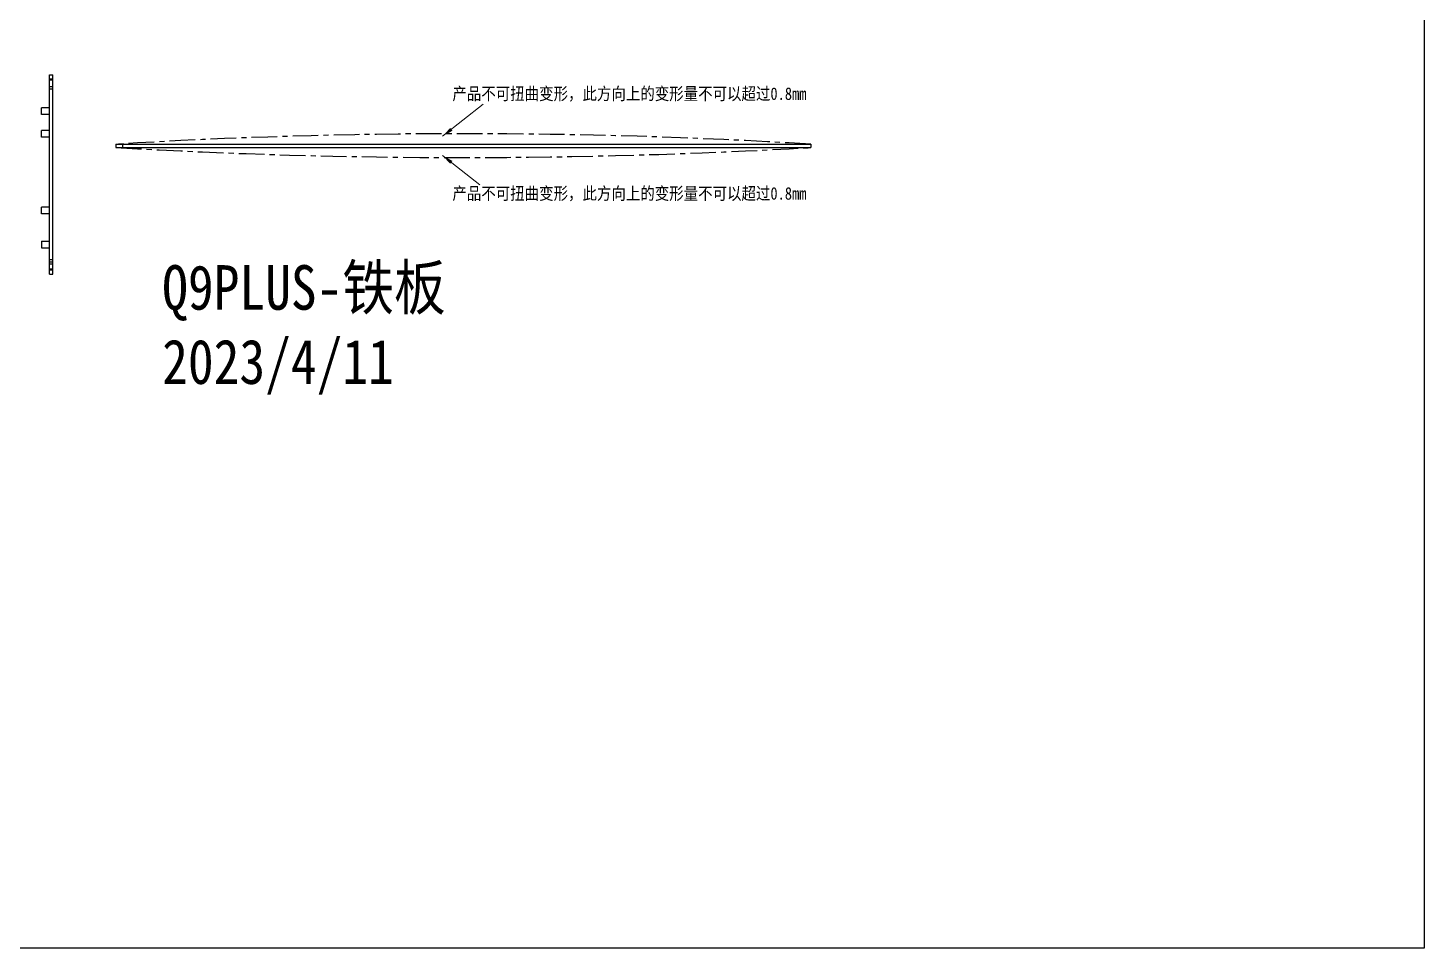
# Model space of a CAD drawing. Header units: millimetres. Extents: x 3547 to 4802, y -363 to 464.
# Drawn here: x 4175 to 4802, y -363 to 50 of the extents above; entities that cross this region are included whole.
import ezdxf

# ---------------------------------------------------------------- set-up
doc = ezdxf.new("R2010")
doc.units = ezdxf.units.MM
doc.header["$LTSCALE"] = 30.734
doc.linetypes.add('CENTER', pattern=[0.6, 0.375, -0.075, 0.075, -0.075])
doc.layers.get('0').update_dxf_attribs({"linetype": 'CONTINUOUS'})
doc.layers.add('dim', color=82, linetype='CONTINUOUS', lineweight=9)
doc.styles.get("Standard").update_dxf_attribs({"font": 'txt', "width": 0.85})
doc.dimstyles.new('YanXiu', dxfattribs={"dimscale": 2.5, "dimtxt": 3, "dimasz": 2, "dimexe": 0.66, "dimexo": 0.66, "dimgap": 0.66, "dimtad": 0, "dimdsep": 46, "dimtxsty": 'Standard', "dimcen": 0, "dimclrd": 3, "dimclre": 6, "dimclrt": 3, "dimazin": 2, "dimtm": 1e-09, "dimtfac": 1, "dimtofl": 0, "dimtmove": 0, "dimatfit": 3, "dimfxl": 1, "dimlwd": 5, "dimlwe": 5, "dimarcsym": 0})

msp = doc.modelspace()

# ---------------------------------------------------------------- linework, layer by layer
at = {"color": 7, "linetype": 'Continuous'}
for p, q in [((4802.142, 463.076), (4802.142, -363.229)), ((4802.142, -363.229), (3546.777, -363.229))]:
    msp.add_line(p, q, dxfattribs=at)
at = {"linetype": 'Continuous'}
for p, q in [((4184.749, -60.62), (4184.749, 28.868)), ((4184.749, 28.868), (4186.249, 28.868)), ((4186.249, 26.968), (4184.749, 26.968)), ((4186.249, 26.468), (4184.749, 26.468)), ((4186.249, -60.62), (4186.249, 28.868)), ((4186.249, 23.468), (4184.749, 23.468)), ((4186.249, 22.468), (4184.749, 22.468)), ((4184.749, 14.08), (4181.149, 14.08)), ((4181.149, 11.082), (4181.149, 14.079)), ((4184.749, 11.08), (4181.149, 11.08)), ((4184.749, 3.893), (4181.149, 3.893)), ((4181.149, 0.894), (4181.149, 3.891)), ((4184.749, 0.893), (4181.149, 0.893)), ((4184.749, -30.52), (4181.149, -30.52)), ((4181.149, -33.518), (4181.149, -30.521)), ((4184.749, -33.52), (4181.149, -33.52)), ((4181.149, -45.878), (4184.749, -45.878)), ((4181.149, -45.878), (4181.149, -48.878)), ((4181.149, -48.878), (4184.749, -48.878)), ((4186.249, -54.22), (4184.749, -54.22)), ((4186.249, -55.22), (4184.749, -55.22)), ((4186.249, -56.22), (4184.749, -56.22)), ((4184.749, -58.22), (4186.249, -58.22)), ((4184.749, -58.72), (4186.249, -58.72)), ((4184.749, -60.62), (4186.249, -60.62))]:
    msp.add_line(p, q, dxfattribs=at)
for p, q in [((4214.514, -2.284), (4526.644, -2.284)), ((4214.514, -2.284), (4214.514, -3.784)), ((4214.514, -3.784), (4526.644, -3.784)), ((4217.514, -2.156), (4217.514, -3.904)), ((4526.644, -2.284), (4526.644, -3.784))]:
    msp.add_line(p, q)
at = {"linetype": 'CENTER'}
for centre, radius, start, end in [((4370.579, -2580.748), 2583.183, 86.536322, 93.463678), ((4370.579, 2718.462), 2726.715, 266.718852, 273.281148)]:
    msp.add_arc(centre, radius, start, end, dxfattribs=at)

# ---------------------------------------------------------------- texts
at = {"attachment_point": 1}
for s, insert, char_height, own_width in [('{\\fSimSun|b0|i0|c134|p2;\\C4;产品不可扭曲变形，此方向上的变形量不可以超过0.8mm}', (4365.689, 23.216), 5.6, 166.75701), ('{\\fSimSun|b0|i0|c134|p2;\\C4;产品不可扭曲变形，此方向上的变形量不可以超过0.8mm}', (4365.689, -21.579), 5.6, 166.75701), ('{\\fSimSun|b0|i0|c134|p2;\\C1;Q9PLUS-铁板\\P2023/4/11}', (4235.318, -56.593), 20, 196.78985)]:
    msp.add_mtext_dynamic_manual_height_columns(s, width=11.94004, gutter_width=1, heights=[0], dxfattribs=dict(at, insert=insert, char_height=char_height)).dxf.set("width", own_width)

# ---------------------------------------------------------------- leaders
at = {"layer": 'dim'}
for points in [[(4361.271, 1.285), (4379.539, 15.735)], [(4361.271, -7.352), (4378.006, -20.589)]]:
    msp.add_leader(points, dimstyle='YanXiu', override={"dimtxt": 2.5, "dimexe": 0.49975, "dimexo": 0.49975, "dimgap": 0.49975, "dimtad": 0}, dxfattribs=at)

doc.saveas('drawing.dxf')
